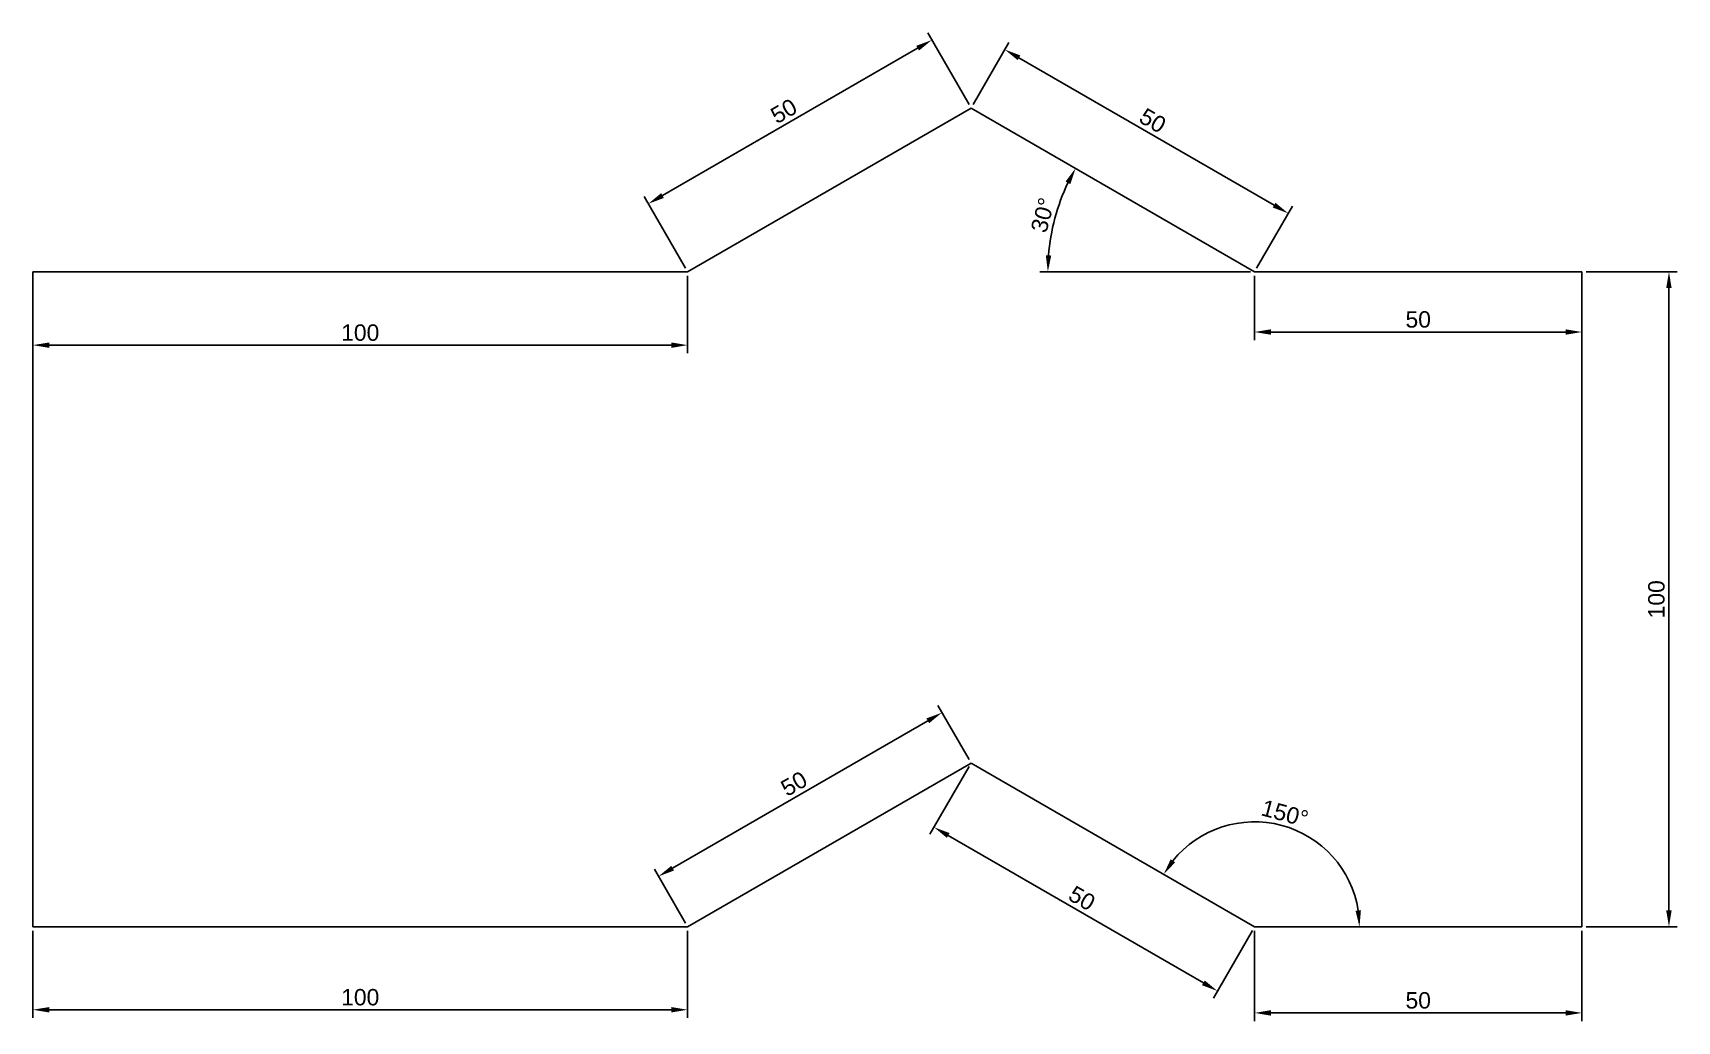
# Model space of a CAD drawing. Header units: millimetres. Extents: x 80 to 331, y 46 to 196.
import ezdxf

# ---------------------------------------------------------------- set-up
doc = ezdxf.new("R2010")
doc.units = ezdxf.units.MM
doc.styles.get("Standard").update_dxf_attribs({"font": 'arial.ttf'})
doc.dimstyles.new('ISO-25', dxfattribs={"dimtxt": 2.5, "dimasz": 2.5, "dimexe": 1.25, "dimexo": 0.625, "dimtad": 1, "dimtxsty": 'Standard', "dimcen": 2.5, "dimadec": 0, "dimazin": 0, "dimtfac": 1, "dimtmove": 0, "dimatfit": 3, "dimfxl": 1, "dimarcsym": 0})

# ---------------------------------------------------------------- blocks, each defined once
blk = doc.blocks.new('*D2')
at = {"color": 0, "lineweight": -2, "transparency": 16777216}
for p, q in [((80, 59.38), (80, 46.09)), ((180, 59.38), (180, 46.09)), ((82.5, 47.34), (177.5, 47.34))]:
    blk.add_line(p, q, dxfattribs=at)
at = {"color": 0, "transparency": 16777216}
for points in [[(82.5, 47.75), (82.5, 46.92), (80, 47.34)], [(177.5, 47.75), (177.5, 46.92), (180, 47.34)]]:
    blk.add_solid(points, dxfattribs=at)
at = {"layer": 'Defpoints', "color": 0, "transparency": 16777216}
for p in [(80, 60), (180, 60), (180, 47.34)]:
    blk.add_point(p, dxfattribs=at)
at = {"color": 0, "transparency": 16777216, "insert": (130, 49.24), "char_height": 2.5, "attachment_point": 5}
blk.add_mtext('100', dxfattribs=at)
blk = doc.blocks.new('*D3')
at = {"color": 0, "lineweight": -2, "transparency": 16777216}
for p, q in [((222.99, 85.54), (218.23, 93.78)), ((177.72, 68.95), (216.69, 91.45)), ((179.69, 60.54), (174.93, 68.78))]:
    blk.add_line(p, q, dxfattribs=at)
at = {"color": 0, "transparency": 16777216}
for points in [[(216.48, 91.81), (216.9, 91.09), (218.86, 92.7)], [(177.51, 69.31), (177.93, 68.59), (175.56, 67.7)]]:
    blk.add_solid(points, dxfattribs=at)
at = {"layer": 'Defpoints', "color": 0, "transparency": 16777216}
for p in [(218.86, 92.7), (223.3, 85), (180, 60)]:
    blk.add_point(p, dxfattribs=at)
at = {"color": 0, "transparency": 16777216, "insert": (196.26, 81.84), "char_height": 2.5, "attachment_point": 5, "rotation": 30}
blk.add_mtext('50', dxfattribs=at)
blk = doc.blocks.new('*D5')
at = {"color": 0, "lineweight": -2, "transparency": 16777216}
for p, q in [((266.6, 59.38), (266.6, 45.61)), ((316.6, 59.38), (316.6, 45.61)), ((269.1, 46.86), (314.1, 46.86))]:
    blk.add_line(p, q, dxfattribs=at)
at = {"color": 0, "transparency": 16777216}
for points in [[(269.1, 47.27), (269.1, 46.44), (266.6, 46.86)], [(314.1, 47.27), (314.1, 46.44), (316.6, 46.86)]]:
    blk.add_solid(points, dxfattribs=at)
at = {"layer": 'Defpoints', "color": 0, "transparency": 16777216}
for p in [(266.6, 60), (316.6, 60), (316.6, 46.86)]:
    blk.add_point(p, dxfattribs=at)
at = {"color": 0, "transparency": 16777216, "insert": (291.6, 48.76), "char_height": 2.5, "attachment_point": 5}
blk.add_mtext('50', dxfattribs=at)
blk = doc.blocks.new('*D6')
at = {"color": 0, "lineweight": -2, "transparency": 16777216}
for p, q in [((317.23, 160), (331.15, 160)), ((329.9, 62.5), (329.9, 157.5)), ((317.23, 60), (331.15, 60))]:
    blk.add_line(p, q, dxfattribs=at)
at = {"color": 0, "transparency": 16777216}
for points in [[(329.48, 157.5), (330.31, 157.5), (329.9, 160)], [(329.48, 62.5), (330.31, 62.5), (329.9, 60)]]:
    blk.add_solid(points, dxfattribs=at)
at = {"layer": 'Defpoints', "color": 0, "transparency": 16777216}
for p in [(316.6, 160), (329.9, 160), (316.6, 60)]:
    blk.add_point(p, dxfattribs=at)
at = {"color": 0, "transparency": 16777216, "insert": (327.99, 110), "char_height": 2.5, "attachment_point": 5, "rotation": 90}
blk.add_mtext('100', dxfattribs=at)
blk = doc.blocks.new('*D7')
at = {"color": 0, "lineweight": -2, "transparency": 16777216}
for p, q in [((266.6, 159.38), (266.6, 149.55)), ((316.6, 159.38), (316.6, 149.55)), ((269.1, 150.8), (314.1, 150.8))]:
    blk.add_line(p, q, dxfattribs=at)
at = {"color": 0, "transparency": 16777216}
for points in [[(269.1, 151.22), (269.1, 150.39), (266.6, 150.8)], [(314.1, 151.22), (314.1, 150.39), (316.6, 150.8)]]:
    blk.add_solid(points, dxfattribs=at)
at = {"layer": 'Defpoints', "color": 0, "transparency": 16777216}
for p in [(266.6, 160), (316.6, 160), (316.6, 150.8)]:
    blk.add_point(p, dxfattribs=at)
at = {"color": 0, "transparency": 16777216, "insert": (291.6, 152.71), "char_height": 2.5, "attachment_point": 5}
blk.add_mtext('50', dxfattribs=at)
blk = doc.blocks.new('*D8')
at = {"color": 0, "lineweight": -2, "transparency": 16777216}
for p, q in [((223.61, 185.54), (229.08, 195.01)), ((269.59, 170.17), (230.62, 192.67)), ((266.92, 160.54), (272.38, 170.01))]:
    blk.add_line(p, q, dxfattribs=at)
at = {"color": 0, "transparency": 16777216}
for points in [[(230.83, 193.03), (230.41, 192.31), (228.45, 193.92)], [(269.8, 170.53), (269.38, 169.81), (271.75, 168.92)]]:
    blk.add_solid(points, dxfattribs=at)
at = {"layer": 'Defpoints', "color": 0, "transparency": 16777216}
for p in [(228.45, 193.92), (223.3, 185), (266.6, 160)]:
    blk.add_point(p, dxfattribs=at)
at = {"color": 0, "transparency": 16777216, "insert": (251.05, 183.07), "char_height": 2.5, "attachment_point": 5, "rotation": 330}
blk.add_mtext('50', dxfattribs=at)
blk = doc.blocks.new('*D9')
at = {"color": 0, "lineweight": -2, "transparency": 16777216}
for p, q in [((222.99, 185.54), (216.68, 196.47)), ((215.14, 194.13), (176.17, 171.63)), ((179.69, 160.54), (173.38, 171.47))]:
    blk.add_line(p, q, dxfattribs=at)
at = {"color": 0, "transparency": 16777216}
for points in [[(214.93, 194.5), (215.35, 193.77), (217.31, 195.38)], [(175.96, 172), (176.38, 171.27), (174, 170.38)]]:
    blk.add_solid(points, dxfattribs=at)
at = {"layer": 'Defpoints', "color": 0, "transparency": 16777216}
for p in [(223.3, 185), (174, 170.38), (180, 160)]:
    blk.add_point(p, dxfattribs=at)
at = {"color": 0, "transparency": 16777216, "insert": (194.7, 184.53), "char_height": 2.5, "attachment_point": 5, "rotation": 30}
blk.add_mtext('50', dxfattribs=at)
blk = doc.blocks.new('*D10')
at = {"color": 0, "lineweight": -2, "transparency": 16777216}
for p, q in [((80, 159.38), (80, 147.55)), ((180, 159.38), (180, 147.55)), ((177.5, 148.8), (82.5, 148.8))]:
    blk.add_line(p, q, dxfattribs=at)
at = {"color": 0, "transparency": 16777216}
for points in [[(82.5, 149.21), (82.5, 148.38), (80, 148.8)], [(177.5, 149.21), (177.5, 148.38), (180, 148.8)]]:
    blk.add_solid(points, dxfattribs=at)
at = {"layer": 'Defpoints', "color": 0, "transparency": 16777216}
for p in [(80, 160), (180, 160), (80, 148.8)]:
    blk.add_point(p, dxfattribs=at)
at = {"color": 0, "transparency": 16777216, "insert": (130, 150.7), "char_height": 2.5, "attachment_point": 5}
blk.add_mtext('100', dxfattribs=at)
blk = doc.blocks.new('*D11')
at = {"color": 0, "lineweight": -2, "transparency": 16777216}
blk.add_line((265.98, 160), (233.78, 160), dxfattribs=at)
blk.add_arc((266.6, 160), 31.57, 154.5384, 175.4616, dxfattribs=at)
at = {"color": 0, "transparency": 16777216}
for points in [[(237.73, 173.77), (238.47, 173.38), (239.26, 175.79)], [(235.55, 162.48), (234.72, 162.51), (235.03, 160)]]:
    blk.add_solid(points, dxfattribs=at)
at = {"layer": 'Defpoints', "color": 0, "transparency": 16777216}
for p in [(223.3, 185), (236.94, 170.8), (266.6, 160), (266.6, 160), (316.6, 160)]:
    blk.add_point(p, dxfattribs=at)
at = {"color": 0, "transparency": 16777216, "insert": (234.27, 168.66), "char_height": 2.5, "attachment_point": 5, "rotation": 75}
blk.add_mtext('30°', dxfattribs=at)
blk = doc.blocks.new('*D12')
at = {"color": 0, "lineweight": -2, "transparency": 16777216}
blk.add_arc((266.6, 60), 16.03, 8.944, 141.056, dxfattribs=at)
at = {"color": 0, "transparency": 16777216}
for points in [[(254.48, 69.84), (253.79, 70.31), (252.72, 68.02)], [(282.85, 62.52), (282.02, 62.46), (282.63, 60)]]:
    blk.add_solid(points, dxfattribs=at)
at = {"layer": 'Defpoints', "color": 0, "transparency": 16777216}
for p in [(223.3, 85), (276.91, 72.28), (266.6, 60), (266.6, 60), (316.6, 60)]:
    blk.add_point(p, dxfattribs=at)
at = {"color": 0, "transparency": 16777216, "insert": (271.24, 77.32), "char_height": 2.5, "attachment_point": 5, "rotation": 345}
blk.add_mtext('150°', dxfattribs=at)
blk = doc.blocks.new('*D13')
at = {"color": 0, "lineweight": -2, "transparency": 16777216}
for p, q in [((222.99, 84.46), (217.02, 74.12)), ((219.81, 73.95), (258.78, 51.45)), ((266.29, 59.46), (260.32, 49.12))]:
    blk.add_line(p, q, dxfattribs=at)
at = {"color": 0, "transparency": 16777216}
for points in [[(220.02, 74.31), (219.6, 73.59), (217.64, 75.2)], [(258.99, 51.81), (258.57, 51.09), (260.94, 50.2)]]:
    blk.add_solid(points, dxfattribs=at)
at = {"layer": 'Defpoints', "color": 0, "transparency": 16777216}
for p in [(223.3, 85), (266.6, 60), (260.94, 50.2)]:
    blk.add_point(p, dxfattribs=at)
at = {"color": 0, "transparency": 16777216, "insert": (240.24, 64.35), "char_height": 2.5, "attachment_point": 5, "rotation": 330}
blk.add_mtext('50', dxfattribs=at)

msp = doc.modelspace()

# ---------------------------------------------------------------- linework, layer by layer
for p, q in [((223.301, 185), (180, 160)), ((266.603, 160), (223.301, 185)), ((180, 160), (80, 160)), ((80, 160), (80, 60)), ((316.603, 160), (266.603, 160)), ((316.603, 60), (316.603, 160)), ((180, 60), (223.301, 85)), ((223.301, 85), (266.603, 60)), ((80, 60), (180, 60)), ((266.603, 60), (316.603, 60))]:
    msp.add_line(p, q)

# ---------------------------------------------------------------- dimensions: what is measured, and where the dimension line sits
for p1, p2, distance, picture, middle in [((223.301, 185), (180, 160), -11.991, '*D9', (194.704, 184.531)), ((266.603, 160), (223.301, 185), -10.303, '*D8', (251.054, 183.069)), ((180, 160), (80, 160), 11.202, '*D10', (130, 150.699)), ((266.603, 160), (316.603, 160), -9.195, '*D7', (291.603, 152.706)), ((316.603, 60), (316.603, 160), -13.293, '*D6', (327.994, 110)), ((180, 60), (223.301, 85), 8.889, '*D3', (196.255, 81.845)), ((223.301, 85), (266.603, 60), -11.318, '*D13', (240.244, 64.345)), ((80, 60), (180, 60), -12.662, '*D2', (130, 49.239)), ((266.603, 60), (316.603, 60), -13.143, '*D5', (291.603, 48.758))]:
    dim = msp.add_aligned_dim(p1=p1, p2=p2, distance=distance, dimstyle='ISO-25')
    dim.commit()
    dim.dimension.update_dxf_attribs({"geometry": picture, "text_midpoint": middle})
for base, line1, line2, picture, middle in [((236.936, 170.798), ((266.603, 160), (223.301, 185)), ((316.603, 160), (266.603, 160)), '*D11', (234.271, 168.663)), ((276.907, 72.281), ((266.603, 60), (316.603, 60)), ((223.301, 85), (266.603, 60)), '*D12', (271.244, 77.322))]:
    dim = msp.add_angular_dim_2l(base=base, line1=line1, line2=line2, dimstyle='ISO-25')
    dim.commit()
    dim.dimension.update_dxf_attribs({"geometry": picture, "text_midpoint": middle})

doc.saveas('drawing.dxf')
